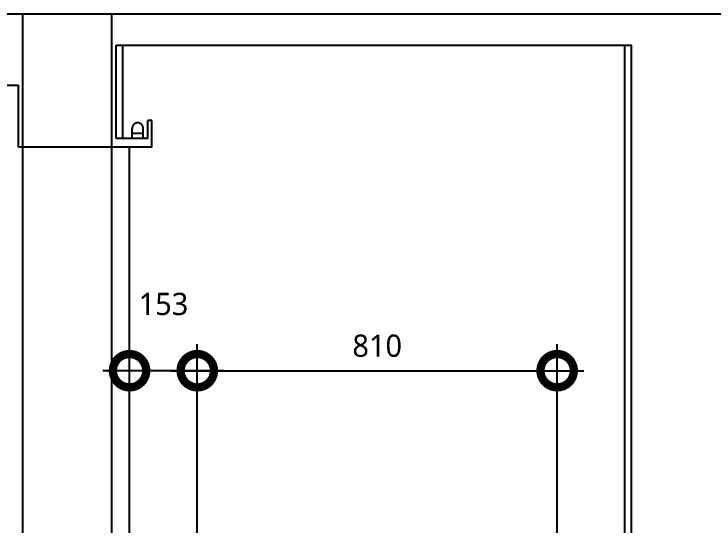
# Model space of a CAD drawing. Header units: millimetres. Extents: x 0 to 460316, y -63250 to 103204.
# Drawn here: x 204997 to 206573, y 50707 to 51859 of the extents above; entities that cross this region are included whole.
import ezdxf

# ---------------------------------------------------------------- set-up
doc = ezdxf.new("R2010")
doc.units = ezdxf.units.MM
doc.header["$LTSCALE"] = 25
doc.linetypes.add('ACAD_ISO05W100', pattern=[33, 24, -3, 0, -3, 0, -3])
for name, color, linetype in [('06-LIGHT', 4, 'Continuous'), ('ac-site', 253, 'Continuous'), ('ac-text', 7, 'Continuous'), ('ac-wall-fin', 3, 'Continuous'), ('BATH', 4, 'Continuous')]:
    doc.layers.add(name, color=color, linetype=linetype)
doc.styles.add('맑은고딕', font='malgun.ttf')
doc.dimstyles.new('세부 도면', dxfattribs={"dimtxt": 50, "dimasz": 150, "dimexe": 60, "dimexo": 120, "dimgap": 30, "dimtad": 1, "dimtoh": 1, "dimdec": 0, "dimlunit": 6, "dimtxsty": '맑은고딕', "dimblk": 'DOTSMALL', "dimcen": 2.5, "dimdle": 60, "dimclrt": 7, "dimadec": 0, "dimazin": 0, "dimtfac": 1, "dimtdec": 0, "dimtmove": 2, "dimatfit": 3, "dimldrblk": 'DOTSMALL', "dimfxl": 5, "dimarcsym": 0})

# ---------------------------------------------------------------- blocks, each defined once
blk = doc.blocks.new('_DotSmall')
at = {"color": 0, "linetype": 'ByBlock', "const_width": 0.5}
blk.add_lwpolyline([(-0.0625, 0, 1), (0.0625, 0, 1)], format="xyb", close=True, dxfattribs=at)
blk = doc.blocks.new('*D445')
at = {"layer": 'ac-site', "color": 0, "lineweight": -2}
for p, q in [((205409.6, 50437.4), (205409.6, 51116.7)), ((206219.6, 50437.4), (206219.6, 51116.7)), ((205349.6, 51056.7), (206279.6, 51056.7))]:
    blk.add_line(p, q, dxfattribs=at)
at = {"layer": 'Defpoints', "color": 0}
for p in [(206219.6, 51056.7), (205409.6, 50317.4), (206219.6, 50317.4)]:
    blk.add_point(p, dxfattribs=at)
at = {"layer": 'ac-site', "color": 0, "lineweight": -2, "xscale": 150, "yscale": 150, "zscale": 150, "rotation": 180}
blk.add_blockref('_DotSmall', (205409.6, 51056.7), dxfattribs=at)
at = {"layer": 'ac-site', "color": 0, "lineweight": -2, "xscale": 150, "yscale": 150, "zscale": 150}
blk.add_blockref('_DotSmall', (206219.6, 51056.7), dxfattribs=at)
at = {"layer": 'ac-site', "color": 7, "insert": (205814.6, 51112.7), "char_height": 50, "attachment_point": 5, "style": '맑은고딕'}
blk.add_mtext('810', dxfattribs=at)
blk = doc.blocks.new('*D446')
at = {"layer": 'ac-site', "color": 0, "lineweight": -2}
for p, q in [((205257.1, 50437.4), (205257.1, 51116.7)), ((205409.6, 50437.4), (205409.6, 51116.7)), ((205469.6, 51056.7), (205197.1, 51056.7))]:
    blk.add_line(p, q, dxfattribs=at)
at = {"layer": 'Defpoints', "color": 0}
for p in [(205257.1, 51056.7), (205257.1, 50317.4), (205409.6, 50317.4)]:
    blk.add_point(p, dxfattribs=at)
at = {"layer": 'ac-site', "color": 0, "lineweight": -2, "xscale": 150, "yscale": 150, "zscale": 150, "rotation": 180}
blk.add_blockref('_DotSmall', (205257.1, 51056.7), dxfattribs=at)
at = {"layer": 'ac-site', "color": 0, "lineweight": -2, "xscale": 150, "yscale": 150, "zscale": 150}
blk.add_blockref('_DotSmall', (205409.6, 51056.7), dxfattribs=at)
at = {"layer": 'ac-site', "color": 7, "insert": (205333.4, 51206.7), "char_height": 50, "attachment_point": 5, "style": '맑은고딕'}
blk.add_mtext('153', dxfattribs=at)

msp = doc.modelspace()

# ---------------------------------------------------------------- linework, layer by layer
at = {"layer": '06-LIGHT', "color": 10, "linetype": 'ACAD_ISO05W100'}
for p, q in [((205262.91, 51579.45), (205262.91, 51601.95)), ((205275.41, 51614.45), (205275.41, 51614.5)), ((205287.91, 51579.45), (205287.91, 51601.95)), ((205287.91, 51590.7), (205262.91, 51590.7)), ((205287.91, 51579.45), (205262.91, 51579.45))]:
    msp.add_line(p, q, dxfattribs=at)
msp.add_arc((205275.41, 51601.95), 12.5, 0, 180, dxfattribs=at)
at = {"layer": 'ac-text'}
for p, q in [((208160.56, 51859.45), (202313.75, 51859.45)), ((205017.15, 49529.45), (205017.15, 51859.45)), ((205217.15, 49529.45), (205217.15, 51859.45)), ((206387.15, 49509.45), (206387.15, 51789.45))]:
    msp.add_line(p, q, dxfattribs=at)
at = {"layer": 'ac-wall-fin'}
for p, q in [((205227.15, 51789.45), (206387.15, 51789.45)), ((205227.15, 51579.45), (205227.15, 51789.45)), ((204818.15, 51699.45), (205007.15, 51699.45)), ((205007.15, 51559.45), (205007.15, 51699.45)), ((205298.15, 51579.45), (205298.15, 51619.45)), ((205307.15, 51619.45), (205298.15, 51619.45)), ((205307.15, 51559.45), (205307.15, 51619.45)), ((205298.15, 51579.45), (205227.15, 51579.45)), ((205307.15, 51559.45), (205007.15, 51559.45))]:
    msp.add_line(p, q, dxfattribs=at)
at = {"layer": 'BATH'}
for p, q in [((205242.15, 51579.45), (205242.15, 51789.45)), ((206372.15, 49529.45), (206372.15, 51789.45)), ((205257.15, 49529.45), (205257.15, 51559.45))]:
    msp.add_line(p, q, dxfattribs=at)

# ---------------------------------------------------------------- dimensions: what is measured, and where the dimension line sits
at = {"layer": 'ac-site'}
for base, p1, p2, picture, middle in [((205257.1495381, 51056.7041363), (205409.6495381, 50317.4483449), (205257.1495381, 50317.4483449), '*D446', (205333.3995381, 51206.7041363)), ((206219.65, 51056.7), (205409.65, 50317.45), (206219.65, 50317.45), '*D445', (205814.65, 51112.67))]:
    dim = msp.add_linear_dim(base=base, p1=p1, p2=p2, dimstyle='세부 도면', dxfattribs=at)
    dim.commit()
    dim.dimension.update_dxf_attribs({"geometry": picture, "text_midpoint": middle})

doc.saveas('drawing.dxf')
